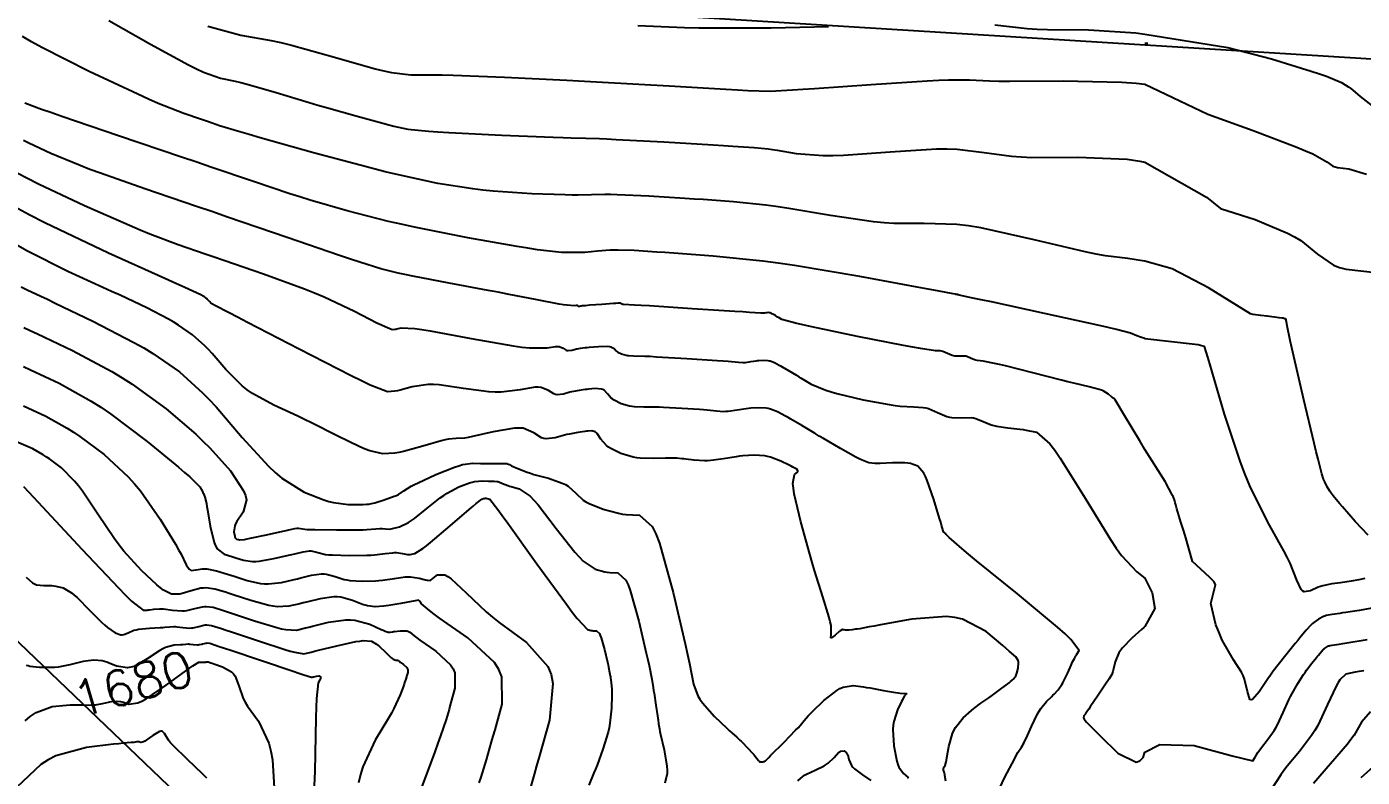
# Model space of a CAD drawing. Header units: metres. Extents: x 837476 to 838477, y 1189012 to 1191014.
# Drawn here: x 837880.7 to 838023.2, y 1190428.4 to 1190508.4 of the extents above; entities that cross this region are included whole.
import ezdxf

# ---------------------------------------------------------------- set-up
doc = ezdxf.new("R2010")
doc.units = ezdxf.units.M
doc.header["$LTSCALE"] = 0.3
for name, color, linetype in [('CORREDORVIA', 94, 'Continuous'), ('COTAS 10', 1, 'Continuous'), ('COTAS INT', 252, 'Continuous'), ('VIA2', 121, 'Continuous')]:
    doc.layers.add(name, color=color, linetype=linetype)
doc.styles.get("Standard").update_dxf_attribs({"font": 'simplex.shx'})

msp = doc.modelspace()

# ---------------------------------------------------------------- linework, layer by layer
at = {"layer": 'CORREDORVIA'}
msp.add_lwpolyline([(837910.676, 1191000.965), (838246.889, 1191005.3), (838347.391, 1190870.925), (838423.516, 1190628.699), (838450.215, 1190473.685), (838321.32, 1190375.615), (838242.09, 1190297.633), (838236.889, 1190068.622), (838166.593, 1189160.17), (837860.483, 1189307.124), (837593.191, 1189234.399), (837744.487, 1189686.609), (837700.859, 1189887.9), (837671.347, 1190075.087), (837676.273, 1190181.696), (837885.383, 1190229.429), (837983.184, 1190344.12), (837817.554, 1190502.187), (837798.033, 1190660.17), (837963.574, 1190795.982)], close=True, dxfattribs=at)
at = {"layer": 'COTAS 10'}
for points in [[(837889.487, 1190509.067), (837893.938, 1190506.567), (837897.969, 1190504.345), (837898.831, 1190503.911), (837899.584, 1190503.556), (837901.387, 1190502.925), (837902.96, 1190502.617), (837903.569, 1190502.465), (837904.251, 1190502.283), (837907.34, 1190501.387), (837910.837, 1190500.34), (837911.777, 1190500.064), (837912.705, 1190499.794), (837915.953, 1190498.87), (837918.715, 1190498.119), (837919.336, 1190497.958), (837919.894, 1190497.817), (837921.39, 1190497.48), (837923.585, 1190497.26), (837924.585, 1190497.193), (837925.754, 1190497.124), (837931.39, 1190496.852), (837936.867, 1190496.627), (837937.936, 1190496.587), (837938.811, 1190496.557), (837940.355, 1190496.53), (837941.799, 1190496.49), (837942.611, 1190496.451), (837943.602, 1190496.401), (837948.667, 1190496.121), (837953.937, 1190495.814), (837955.056, 1190495.748), (837956.028, 1190495.689), (837958.311, 1190495.541), (837959.805, 1190495.384), (837960.279, 1190495.319), (837960.779, 1190495.246), (837962.805, 1190494.903), (837965.675, 1190494.683), (837966.708, 1190494.687), (837967.843, 1190494.718), (837972.805, 1190495.063), (837977.774, 1190495.377), (837978.915, 1190495.388), (837979.953, 1190495.367), (837982.853, 1190495.015), (837985.746, 1190494.591), (837986.78, 1190494.523), (837987.915, 1190494.476), (837992.853, 1190494.489), (837998.106, 1190494.269), (837999.438, 1190494.076), (838000, 1190493.966), (838006.561, 1190490.246), (838008.064, 1190489.036), (838011.762, 1190487.841), (838015.19, 1190486.396), (838015.951, 1190485.996), (838016.631, 1190485.596), (838018.408, 1190484.152), (838020.114, 1190482.975), (838020.749, 1190482.744), (838021.454, 1190482.553), (838024.586, 1190482.207)], [(837984.196, 1190426.54), (837985.055, 1190428.368), (837986.065, 1190430.301), (837986.272, 1190430.683), (837986.449, 1190430.999), (837986.824, 1190431.587), (837987.091, 1190432.015), (837987.199, 1190432.23), (837987.322, 1190432.487), (837987.886, 1190433.763), (837988.533, 1190435.116), (837988.708, 1190435.421), (837988.881, 1190435.697), (837989.491, 1190436.441), (837990.047, 1190436.967), (837990.186, 1190437.105), (837990.319, 1190437.24), (837990.748, 1190437.699), (837991.139, 1190438.241), (837991.249, 1190438.429), (837991.359, 1190438.632), (837991.76, 1190439.503), (837992.115, 1190440.331), (837992.196, 1190440.509), (837992.27, 1190440.663), (837992.471, 1190441.035), (837992.638, 1190441.299), (837992.69, 1190441.387), (837992.745, 1190441.481), (837992.962, 1190441.872), (837992.101, 1190443.061), (837991.475, 1190443.658), (837990.681, 1190444.372), (837986.414, 1190447.917), (837982.032, 1190451.457), (837981.164, 1190452.167), (837980.447, 1190452.761), (837979.106, 1190453.931), (837978.804, 1190454.26), (837978.742, 1190454.325), (837978.689, 1190454.377), (837978.574, 1190454.467), (837978.525, 1190454.504), (837978.513, 1190454.523), (837978.503, 1190454.545), (837978.472, 1190454.654), (837978.306, 1190455.244), (837978.21, 1190455.569), (837978.093, 1190455.964), (837977.487, 1190457.973), (837976.768, 1190460.023), (837976.579, 1190460.444), (837976.395, 1190460.801), (837975.765, 1190461.558), (837974.984, 1190461.815), (837974.703, 1190461.857), (837974.395, 1190461.886), (837973.052, 1190461.883), (837971.742, 1190461.832), (837971.455, 1190461.829), (837971.201, 1190461.832), (837970.556, 1190461.886), (837969.829, 1190462.176), (837969.522, 1190462.328), (837969.17, 1190462.51), (837967.52, 1190463.429), (837965.704, 1190464.485), (837965.248, 1190464.754), (837964.812, 1190465.013), (837963.407, 1190465.865), (837962.233, 1190466.569), (837961.944, 1190466.735), (837961.67, 1190466.888), (837960.809, 1190467.336), (837960.039, 1190467.626), (837959.823, 1190467.68), (837959.605, 1190467.722), (837958.804, 1190467.78), (837957.955, 1190467.728), (837957.707, 1190467.702), (837957.453, 1190467.67), (837956.485, 1190467.513), (837955.535, 1190467.378), (837955.293, 1190467.362), (837955.059, 1190467.354), (837954.287, 1190467.399), (837953.286, 1190467.509), (837952.908, 1190467.542), (837952.485, 1190467.576), (837950.595, 1190467.708), (837948.647, 1190467.812), (837948.189, 1190467.829), (837947.765, 1190467.839), (837946.528, 1190467.833), (837945.548, 1190467.864), (837945.286, 1190467.898), (837945.03, 1190467.944), (837944.139, 1190468.203), (837943.39, 1190468.567), (837943.223, 1190468.679), (837943.073, 1190468.796), (837942.678, 1190469.259), (837942.304, 1190469.646), (837942.169, 1190469.715), (837942.019, 1190469.767), (837941.363, 1190469.816), (837940.644, 1190469.751), (837940.456, 1190469.731), (837940.272, 1190469.711), (837939.645, 1190469.628), (837939.026, 1190469.514), (837938.846, 1190469.474), (837938.663, 1190469.429), (837937.973, 1190469.234), (837937.296, 1190469.159), (837937.121, 1190469.189), (837936.951, 1190469.241), (837936.384, 1190469.616), (837935.596, 1190469.943), (837935.288, 1190469.965), (837934.94, 1190469.958), (837933.358, 1190469.688), (837931.314, 1190469.429), (837930.676, 1190469.428), (837930.006, 1190469.459), (837927.325, 1190469.828), (837924.724, 1190470.202), (837924.105, 1190470.235), (837923.53, 1190470.238), (837921.819, 1190469.996), (837920.551, 1190469.649), (837920.255, 1190469.586), (837919.983, 1190469.537), (837919.2, 1190469.48), (837917.373, 1190470.198), (837916.443, 1190470.638), (837915.328, 1190471.183), (837909.77, 1190474.021), (837904.28, 1190476.875), (837903.209, 1190477.43), (837902.333, 1190477.883), (837900.788, 1190478.67), (837900.534, 1190478.809), (837900.47, 1190478.854), (837900.41, 1190478.901), (837900.219, 1190479.095), (837900.054, 1190479.286), (837900.011, 1190479.332), (837899.968, 1190479.375), (837899.824, 1190479.506), (837899.657, 1190479.622), (837899.6, 1190479.656), (837899.539, 1190479.691), (837899.281, 1190479.824), (837897.601, 1190480.59), (837896.642, 1190481.024), (837895.47, 1190481.554), (837889.458, 1190484.27), (837882.659, 1190487.502), (837880.991, 1190488.358), (837879.416, 1190489.196)], [(837880.387, 1190467.984), (837882.772, 1190466.878), (837885.046, 1190465.612), (837885.712, 1190465.184), (837886.394, 1190464.722), (837888.99, 1190462.772), (837891.547, 1190460.398), (837892.205, 1190459.669), (837892.842, 1190458.91), (837894.958, 1190455.906), (837896.587, 1190453.205), (837896.916, 1190452.635), (837897.192, 1190452.142), (837897.747, 1190451.006), (837898.033, 1190450.542), (837898.139, 1190450.472), (837898.256, 1190450.428), (837898.777, 1190450.482), (837899.474, 1190450.6), (837899.703, 1190450.596), (837899.947, 1190450.577), (837900.957, 1190450.376), (837902.134, 1190450.036), (837902.484, 1190449.929), (837902.843, 1190449.816), (837904.228, 1190449.362), (837905.673, 1190449.03), (837906.07, 1190448.994), (837906.467, 1190448.983), (837907.891, 1190449.142), (837909.248, 1190449.453), (837909.602, 1190449.536), (837909.947, 1190449.618), (837911.115, 1190449.903), (837912.17, 1190450.052), (837912.444, 1190450.048), (837912.711, 1190450.025), (837913.607, 1190449.775), (837914.566, 1190449.47), (837914.873, 1190449.412), (837915.197, 1190449.364), (837916.515, 1190449.284), (837917.912, 1190449.325), (837918.286, 1190449.353), (837918.654, 1190449.388), (837919.936, 1190449.577), (837921.099, 1190449.723), (837921.393, 1190449.733), (837921.674, 1190449.728), (837922.586, 1190449.599), (837923.269, 1190449.428), (837923.406, 1190449.397), (837923.521, 1190449.374), (837923.747, 1190449.352), (837923.914, 1190449.461), (837923.991, 1190449.521), (837924.082, 1190449.595), (837924.52, 1190449.967), (837925.312, 1190449.947), (837925.625, 1190449.773), (837925.979, 1190449.526), (837927.597, 1190448.024), (837929.729, 1190446.012), (837930.407, 1190445.442), (837931.122, 1190444.868), (837934.022, 1190442.749), (837936.315, 1190440.169), (837936.648, 1190439.304), (837936.85, 1190438.373), (837936.487, 1190434.467), (837935.377, 1190430.522), (837935.107, 1190429.566), (837934.854, 1190428.67), (837934.078, 1190425.928)], [(837880.549, 1190434.386), (837881.1, 1190434.837), (837881.634, 1190435.21), (837881.738, 1190435.251), (837883.434, 1190435.915), (837884.978, 1190436.062), (837885.35, 1190436.084), (837885.7, 1190436.098), (837886.764, 1190436.078), (837887.631, 1190436.057), (837887.855, 1190436.07), (837888.072, 1190436.09), (837888.801, 1190436.229), (837889.44, 1190436.386), (837889.601, 1190436.417), (837889.755, 1190436.443), (837890.253, 1190436.494), (837890.736, 1190436.452), (837890.88, 1190436.419), (837891.029, 1190436.377), (837891.607, 1190436.148), (837892.59, 1190436.287), (837892.995, 1190436.476), (837893.458, 1190436.731), (837895.609, 1190438.197), (837897.681, 1190439.722), (837898.093, 1190440.013), (837898.436, 1190440.248), (837899.09, 1190440.627), (837899.26, 1190440.636), (837899.297, 1190440.638), (837899.33, 1190440.641), (837899.41, 1190440.65), (837899.473, 1190440.653), (837899.495, 1190440.652), (837899.518, 1190440.651), (837899.616, 1190440.638), (837899.72, 1190440.63), (837899.747, 1190440.631), (837899.774, 1190440.633), (837899.863, 1190440.655), (837899.945, 1190440.676), (837899.966, 1190440.679), (837899.988, 1190440.679), (837900.062, 1190440.67), (837900.343, 1190440.578), (837900.495, 1190440.528), (837900.679, 1190440.466), (837901.612, 1190440.152), (837902.575, 1190439.602), (837902.778, 1190439.392), (837902.954, 1190439.157), (837903.359, 1190438.098), (837903.814, 1190436.776), (837904.021, 1190436.375), (837904.263, 1190435.958), (837905.431, 1190434.327), (837906.549, 1190432.006), (837906.76, 1190431.155), (837906.929, 1190430.213), (837907.181, 1190426.059)], [(838023.337, 1190439.718), (838022.843, 1190439.633), (838022.416, 1190439.556), (838021.431, 1190439.353), (838020.799, 1190438.768), (838020.594, 1190438.451), (838020.377, 1190438.066), (838019.481, 1190436.116), (838018.423, 1190433.896), (838018.103, 1190433.342), (838017.771, 1190432.813), (838016.473, 1190431.123), (838015.158, 1190429.546), (838014.815, 1190429.089), (838014.481, 1190428.623), (838013.35, 1190426.867)]]:
    msp.add_lwpolyline(points, dxfattribs=at)
at = {"layer": 'COTAS INT'}
msp.add_line((838000.315, 1190506.607), (838000, 1190506.611), dxfattribs=at)
for points in [[(837900.032, 1190508.48), (837903.554, 1190507.496), (837906.78, 1190506.951), (837907.83, 1190506.715), (837908.949, 1190506.442), (837913.554, 1190505.15), (837917.873, 1190503.931), (837918.811, 1190503.705), (837919.638, 1190503.528), (837921.692, 1190503.288), (837924.031, 1190503.292), (837925.037, 1190503.268), (837926.199, 1190503.234), (837931.692, 1190503.02), (837938.34, 1190502.705), (837940.232, 1190502.606), (837942.145, 1190502.504), (837949.235, 1190502.094), (837955.289, 1190501.742), (837956.548, 1190501.677), (837957.628, 1190501.625), (837960.021, 1190501.552), (837962.411, 1190501.67), (837963.488, 1190501.739), (837964.745, 1190501.823), (837970.786, 1190502.258), (837976.784, 1190502.658), (837978.013, 1190502.721), (837979.056, 1190502.762), (837981.267, 1190502.739), (837983.404, 1190502.628), (837984.401, 1190502.615), (837985.573, 1190502.609), (837991.267, 1190502.651), (837997.538, 1190502.513), (837999.073, 1190502.393), (838000, 1190502.294), (838006.698, 1190499.093), (838011.526, 1190497.347), (838016.196, 1190495.569), (838017.128, 1190495.183), (838017.903, 1190494.842), (838019.397, 1190493.995), (838020.043, 1190493.549), (838020.284, 1190493.462), (838020.551, 1190493.39), (838021.738, 1190493.259), (838023.61, 1190492.693)], [(837945.907, 1190508.546), (837950.899, 1190508.337), (837952.412, 1190508.304), (837953.98, 1190508.283), (837960.112, 1190508.298), (837966.227, 1190508.435)], [(837983.992, 1190508.628), (837987.427, 1190508.235), (837988.488, 1190508.165), (837989.596, 1190508.112), (837993.992, 1190508.064), (837999.03, 1190507.77), (838000, 1190507.636), (838008.836, 1190506.189), (838013.478, 1190504.992), (838017.733, 1190503.671), (838018.61, 1190503.382), (838019.356, 1190503.125), (838020.962, 1190502.476), (838021.727, 1190501.981), (838021.943, 1190501.821), (838022.16, 1190501.652), (838022.962, 1190500.962), (838024.545, 1190499.709)], [(838023.811, 1190454.172), (838022.402, 1190455.645), (838021.058, 1190457.195), (838020.784, 1190457.514), (838020.553, 1190457.785), (838020.074, 1190458.363), (838019.854, 1190458.675), (838019.787, 1190458.779), (838019.717, 1190458.89), (838019.441, 1190459.351), (838019.171, 1190459.871), (838019.105, 1190460.02), (838019.043, 1190460.17), (838018.851, 1190460.729), (838018.458, 1190462.285), (838018.268, 1190463.065), (838018.044, 1190463.996), (838016.945, 1190468.617), (838015.864, 1190473.239), (838015.652, 1190474.171), (838015.477, 1190474.952), (838015.159, 1190476.515), (838015.087, 1190476.98), (838015.067, 1190477.069), (838015.047, 1190477.139), (838014.976, 1190477.25), (838014.915, 1190477.251), (838014.902, 1190477.253), (838014.89, 1190477.255), (838014.862, 1190477.271), (838014.84, 1190477.29), (838014.833, 1190477.295), (838014.825, 1190477.3), (838014.79, 1190477.315), (838014.691, 1190477.331), (838014.643, 1190477.336), (838014.585, 1190477.341), (838014.302, 1190477.362), (838013.027, 1190477.525), (838012.345, 1190477.62), (838011.52, 1190477.736), (838011.254, 1190477.774), (838006.764, 1190480.566), (838002.894, 1190482.604), (838000, 1190483.409), (837999.953, 1190483.422), (837998.187, 1190483.676), (837995.789, 1190483.963), (837994.78, 1190484.157), (837993.621, 1190484.401), (837988.187, 1190485.698), (837982.486, 1190486.951), (837981.159, 1190487.168), (837979.94, 1190487.328), (837976.448, 1190487.436), (837973.222, 1190487.408), (837972.172, 1190487.482), (837971.054, 1190487.592), (837966.448, 1190488.284), (837961.792, 1190489.071), (837960.642, 1190489.24), (837959.552, 1190489.389), (837956.118, 1190489.749), (837952.885, 1190489.974), (837951.921, 1190490.036), (837950.927, 1190490.099), (837947.092, 1190490.329), (837943.702, 1190490.495), (837942.99, 1190490.518), (837942.376, 1190490.531), (837940.974, 1190490.495), (837939.53, 1190490.45), (837938.89, 1190490.457), (837938.145, 1190490.473), (837934.585, 1190490.599), (837930.471, 1190490.876), (837929.377, 1190490.987), (837928.303, 1190491.113), (837924.585, 1190491.688), (837920.363, 1190492.601), (837918.97, 1190492.939), (837917.481, 1190493.314), (837911.297, 1190494.975), (837905.617, 1190496.574), (837904.446, 1190496.91), (837903.449, 1190497.198), (837901.297, 1190497.853), (837900.096, 1190498.265), (837899.697, 1190498.401), (837899.27, 1190498.546), (837897.491, 1190499.15), (837894.748, 1190500.241), (837893.712, 1190500.694), (837892.558, 1190501.212), (837887.393, 1190503.627), (837882.319, 1190506.19), (837881.221, 1190506.802), (837880.257, 1190507.371)], [(838023.446, 1190449.568), (838023.119, 1190449.494), (838022.822, 1190449.428), (838022, 1190449.269), (838021.3, 1190449.165), (838021.08, 1190449.135), (838020.849, 1190449.104), (838019.92, 1190448.986), (838018.965, 1190448.796), (838018.717, 1190448.72), (838018.476, 1190448.633), (838017.666, 1190448.236), (838016.975, 1190448.131), (838016.809, 1190448.23), (838016.654, 1190448.383), (838016.187, 1190449.399), (838015.477, 1190451.183), (838015.169, 1190451.822), (838014.812, 1190452.523), (838013.119, 1190455.577), (838011.185, 1190459.452), (838010.676, 1190460.671), (838010.179, 1190461.952), (838008.48, 1190467.105), (838007.166, 1190471.594), (838006.912, 1190472.457), (838006.706, 1190473.155), (838006.356, 1190474.301), (838005.927, 1190474.421), (838005.67, 1190474.471), (838005.354, 1190474.529), (838000, 1190475.141), (837999.988, 1190475.145), (837999.522, 1190475.3), (837999.14, 1190475.432), (837998.449, 1190475.719), (837996.951, 1190476.127), (837996.061, 1190476.335), (837994.963, 1190476.584), (837989.281, 1190477.83), (837983.611, 1190479.053), (837982.522, 1190479.288), (837981.641, 1190479.478), (837980.196, 1190479.793), (837980.125, 1190479.811), (837980.11, 1190479.814), (837980.096, 1190479.817), (837980.066, 1190479.823), (837980.051, 1190479.825), (837980.048, 1190479.826), (837980.044, 1190479.826), (837980.034, 1190479.831), (837980.024, 1190479.835), (837980.021, 1190479.836), (837979.993, 1190479.836), (837979.989, 1190479.837), (837979.986, 1190479.838), (837979.962, 1190479.848), (837979.958, 1190479.849), (837979.955, 1190479.85), (837979.943, 1190479.85), (837979.876, 1190479.861), (837979.838, 1190479.868), (837979.792, 1190479.877), (837979.557, 1190479.925), (837977.853, 1190480.241), (837976.881, 1190480.42), (837975.692, 1190480.638), (837969.593, 1190481.756), (837962.62, 1190482.93), (837960.88, 1190483.184), (837959.222, 1190483.408), (837953.925, 1190483.958), (837949.741, 1190484.259), (837948.786, 1190484.325), (837947.918, 1190484.385), (837945.517, 1190484.537), (837943.803, 1190484.589), (837943.369, 1190484.585), (837942.952, 1190484.573), (837941.592, 1190484.461), (837940.249, 1190484.343), (837939.843, 1190484.327), (837939.422, 1190484.318), (837937.78, 1190484.346), (837935.188, 1190484.629), (837934.169, 1190484.781), (837933.02, 1190484.965), (837927.78, 1190485.896), (837922.098, 1190487.03), (837920.67, 1190487.343), (837919.305, 1190487.655), (837914.901, 1190488.774), (837910.938, 1190489.93), (837909.851, 1190490.265), (837908.769, 1190490.605), (837904.901, 1190491.888), (837900.361, 1190493.444), (837898.856, 1190493.958), (837897.243, 1190494.507), (837890.523, 1190496.789), (837884.472, 1190498.85), (837883.282, 1190499.26), (837882.302, 1190499.601), (837880.516, 1190500.253)], [(838024.411, 1190446.421), (838022.854, 1190446.153), (838021.413, 1190445.931), (838021.083, 1190445.881), (838020.783, 1190445.838), (838019.949, 1190445.724), (838019.338, 1190445.602), (838019.179, 1190445.552), (838019.024, 1190445.496), (838018.498, 1190445.237), (838017.996, 1190444.871), (838017.855, 1190444.747), (838017.713, 1190444.613), (838017.197, 1190444.049), (838016.524, 1190443.231), (838016.285, 1190442.937), (838016.022, 1190442.615), (838014.879, 1190441.206), (838013.676, 1190439.66), (838013.374, 1190439.25), (838013.086, 1190438.849), (838012.162, 1190437.463), (838011.463, 1190436.657), (838011.318, 1190436.619), (838011.194, 1190436.663), (838010.919, 1190437.493), (838010.606, 1190438.838), (838010.457, 1190439.206), (838010.282, 1190439.572), (838009.427, 1190440.881), (838008.247, 1190442.987), (838007.868, 1190443.856), (838007.561, 1190444.613), (838007.038, 1190446.901), (838007.535, 1190448.889), (838007.369, 1190449.221), (838006.872, 1190449.718), (838005.051, 1190451.375), (838004.278, 1190454.156), (838004.064, 1190454.814), (838003.825, 1190455.556), (838003.381, 1190456.994), (838003.274, 1190457.423), (838003.247, 1190457.528), (838003.221, 1190457.628), (838003.136, 1190457.939), (838002.997, 1190458.29), (838002.936, 1190458.415), (838002.867, 1190458.551), (838002.539, 1190459.144), (838002.165, 1190459.894), (838000, 1190463.324), (837999.444, 1190464.25), (837997.807, 1190466.945), (837997.492, 1190467.467), (837997.236, 1190467.891), (837996.81, 1190468.616), (837996.766, 1190468.694), (837996.752, 1190468.711), (837996.736, 1190468.725), (837996.672, 1190468.761), (837996.541, 1190468.847), (837996.483, 1190468.893), (837996.416, 1190468.949), (837996.098, 1190469.232), (837995.555, 1190469.563), (837995.346, 1190469.649), (837995.112, 1190469.732), (837994.057, 1190470.012), (837992.393, 1190470.401), (837991.776, 1190470.553), (837991.09, 1190470.725), (837988.048, 1190471.505), (837985.11, 1190472.244), (837984.491, 1190472.39), (837983.956, 1190472.51), (837982.724, 1190472.728), (837982.103, 1190472.811), (837981.954, 1190472.846), (837981.814, 1190472.885), (837981.391, 1190473.07), (837980.995, 1190473.233), (837980.873, 1190473.259), (837980.745, 1190473.277), (837980.237, 1190473.272), (837979.704, 1190473.278), (837979.561, 1190473.303), (837979.419, 1190473.338), (837978.923, 1190473.548), (837978.433, 1190473.763), (837978.295, 1190473.801), (837978.156, 1190473.831), (837977.646, 1190473.861), (837976.059, 1190474.077), (837975.241, 1190474.223), (837974.258, 1190474.406), (837969.344, 1190475.381), (837964.466, 1190476.399), (837963.507, 1190476.609), (837962.718, 1190476.789), (837961.279, 1190477.181), (837960.97, 1190477.36), (837960.893, 1190477.406), (837960.819, 1190477.45), (837960.58, 1190477.595), (837960.38, 1190477.715), (837960.331, 1190477.743), (837960.284, 1190477.769), (837960.138, 1190477.845), (837960.007, 1190477.895), (837959.97, 1190477.904), (837959.933, 1190477.911), (837959.797, 1190477.921), (837959.652, 1190477.912), (837959.61, 1190477.908), (837959.567, 1190477.902), (837959.402, 1190477.876), (837959.24, 1190477.853), (837959.199, 1190477.85), (837959.159, 1190477.849), (837959.028, 1190477.856), (837957.828, 1190477.941), (837957.114, 1190477.988), (837956.235, 1190478.046), (837951.683, 1190478.34), (837947.139, 1190478.631), (837946.265, 1190478.686), (837945.558, 1190478.73), (837944.392, 1190478.798), (837944.315, 1190478.8), (837944.294, 1190478.803), (837944.274, 1190478.807), (837944.204, 1190478.827), (837944.146, 1190478.855), (837944.133, 1190478.864), (837944.121, 1190478.873), (837944.09, 1190478.91), (837943.765, 1190478.917), (837943.568, 1190478.907), (837943.324, 1190478.893), (837942.058, 1190478.801), (837940.78, 1190478.699), (837940.53, 1190478.678), (837940.324, 1190478.661), (837939.953, 1190478.628), (837939.871, 1190478.613), (837939.823, 1190478.601), (837939.732, 1190478.575), (837939.642, 1190478.565), (837939.619, 1190478.569), (837939.597, 1190478.576), (837939.522, 1190478.626), (837939.417, 1190478.669), (837939.376, 1190478.672), (837939.33, 1190478.671), (837939.121, 1190478.636), (837938.367, 1190478.697), (837937.978, 1190478.757), (837937.51, 1190478.836), (837935.169, 1190479.279), (837931.992, 1190479.898), (837930.997, 1190480.089), (837929.952, 1190480.288), (837925.764, 1190481.078), (837921.904, 1190481.821), (837921.067, 1190481.991), (837920.33, 1190482.145), (837918.505, 1190482.573), (837916.259, 1190483.286), (837915.257, 1190483.62), (837914.09, 1190484.012), (837908.505, 1190485.923), (837902.121, 1190488.117), (837900.452, 1190488.689), (837898.825, 1190489.245), (837893.304, 1190491.124), (837888.579, 1190492.782), (837887.455, 1190493.199), (837886.411, 1190493.597), (837883.304, 1190494.884), (837880.956, 1190495.996), (837880.392, 1190496.283)], [(837879.716, 1190492.845), (837880.815, 1190492.265), (837881.991, 1190491.666), (837886.875, 1190489.354), (837891.684, 1190487.237), (837892.812, 1190486.761), (837893.853, 1190486.334), (837896.875, 1190485.191), (837899.762, 1190484.207), (837900.717, 1190483.88), (837901.739, 1190483.53), (837905.993, 1190482.066), (837910.337, 1190480.468), (837911.416, 1190480.033), (837912.441, 1190479.601), (837915.698, 1190478.067), (837918.081, 1190476.847), (837918.556, 1190476.613), (837918.95, 1190476.424), (837919.705, 1190476.117), (837919.994, 1190476.138), (837920.094, 1190476.156), (837920.203, 1190476.18), (837920.671, 1190476.308), (837922.135, 1190476.232), (837922.871, 1190476.127), (837923.751, 1190475.986), (837928.127, 1190475.172), (837932.603, 1190474.376), (837933.547, 1190474.247), (837934.362, 1190474.158), (837936.239, 1190474.162), (837937.135, 1190474.315), (837937.332, 1190474.319), (837937.507, 1190474.306), (837937.953, 1190474.121), (837938.274, 1190473.909), (837938.37, 1190473.879), (837938.469, 1190473.862), (837938.852, 1190473.905), (837939.243, 1190474.015), (837939.347, 1190474.04), (837939.448, 1190474.063), (837939.799, 1190474.128), (837940.298, 1190474.186), (837940.493, 1190474.205), (837940.712, 1190474.225), (837941.71, 1190474.308), (837942.672, 1190474.33), (837942.868, 1190474.311), (837943.035, 1190474.281), (837943.384, 1190474.084), (837943.597, 1190473.835), (837943.678, 1190473.772), (837943.768, 1190473.711), (837944.172, 1190473.515), (837944.652, 1190473.375), (837944.79, 1190473.351), (837944.931, 1190473.332), (837945.46, 1190473.315), (837946.661, 1190473.285), (837947.227, 1190473.257), (837947.893, 1190473.221), (837951.139, 1190473.024), (837954.36, 1190472.811), (837955.011, 1190472.765), (837955.557, 1190472.725), (837956.658, 1190472.627), (837957.109, 1190472.601), (837957.246, 1190472.606), (837957.388, 1190472.616), (837957.943, 1190472.694), (837958.51, 1190472.786), (837958.658, 1190472.805), (837958.804, 1190472.82), (837959.3, 1190472.85), (837959.769, 1190472.817), (837959.896, 1190472.792), (837960.023, 1190472.76), (837960.474, 1190472.591), (837960.977, 1190472.329), (837961.137, 1190472.239), (837961.307, 1190472.142), (837961.993, 1190471.73), (837962.816, 1190471.232), (837963.071, 1190471.08), (837963.337, 1190470.923), (837964.4, 1190470.305), (837965.944, 1190469.65), (837966.515, 1190469.468), (837967.147, 1190469.287), (837969.95, 1190468.633), (837972.73, 1190468.119), (837973.348, 1190468.026), (837973.9, 1190467.954), (837975.349, 1190467.872), (837976.357, 1190467.812), (837976.631, 1190467.754), (837976.904, 1190467.678), (837977.873, 1190467.253), (837978.853, 1190466.839), (837979.132, 1190466.77), (837979.415, 1190466.721), (837980.467, 1190466.708), (837981.471, 1190466.718), (837981.724, 1190466.683), (837981.966, 1190466.632), (837982.748, 1190466.309), (837983.585, 1190465.944), (837983.86, 1190465.866), (837984.155, 1190465.798), (837985.381, 1190465.633), (837986.668, 1190465.5), (837987.001, 1190465.452), (837987.325, 1190465.399), (837988.414, 1190465.165), (837989.834, 1190463.922), (837990.367, 1190463.233), (837990.96, 1190462.394), (837993.606, 1190458.117), (837996.306, 1190453.717), (837996.932, 1190452.8), (837997.507, 1190452.014), (837999.143, 1190450.264), (838000, 1190449.601), (838000.763, 1190448.028), (838001.049, 1190446.368), (838000, 1190444.451), (837999.872, 1190444.342), (837999.636, 1190444.138), (837998.59, 1190443.213), (837997.591, 1190442.173), (837997.384, 1190441.897), (837997.208, 1190441.626), (837996.82, 1190440.689), (837996.647, 1190439.929), (837996.606, 1190439.769), (837996.568, 1190439.631), (837996.455, 1190439.314), (837996.175, 1190438.871), (837996.032, 1190438.654), (837995.86, 1190438.396), (837995.003, 1190437.121), (837994.163, 1190435.877), (837994.002, 1190435.638), (837993.872, 1190435.445), (837993.662, 1190435.128), (837993.628, 1190435.081), (837993.61, 1190435.059), (837993.588, 1190435.033), (837993.474, 1190434.903), (837993.435, 1190434.705), (837993.459, 1190434.635), (837993.498, 1190434.559), (837993.767, 1190434.232), (837994.504, 1190433.502), (837994.839, 1190433.172), (837995.231, 1190432.787), (837997.118, 1190430.937), (837999.043, 1190429.96), (837999.458, 1190430.126), (837999.823, 1190430.482), (838000, 1190431.05), (838001.571, 1190431.864), (838005.237, 1190431.762), (838009.311, 1190430.641), (838011.506, 1190430.12), (838011.748, 1190430.516), (838012.053, 1190430.986), (838012.334, 1190431.404), (838013.145, 1190432.469), (838013.786, 1190433.334), (838013.96, 1190433.624), (838014.133, 1190433.937), (838014.742, 1190435.252), (838015.345, 1190436.62), (838015.513, 1190436.966), (838015.682, 1190437.298), (838016.296, 1190438.379), (838016.903, 1190439.309), (838017.067, 1190439.545), (838017.228, 1190439.773), (838017.797, 1190440.519), (838018.289, 1190441.125), (838018.402, 1190441.264), (838018.505, 1190441.39), (838018.794, 1190441.742), (838019.016, 1190441.984), (838019.077, 1190442.042), (838019.138, 1190442.095), (838019.354, 1190442.253), (838019.58, 1190442.365), (838019.647, 1190442.389), (838019.715, 1190442.41), (838019.978, 1190442.463), (838020.717, 1190442.571), (838021.086, 1190442.628), (838021.526, 1190442.696), (838023.709, 1190443.038)], [(837978.749, 1190427.946), (837978.668, 1190428.557), (837978.649, 1190428.675), (837978.632, 1190428.772), (837978.585, 1190428.938), (837978.553, 1190428.982), (837978.545, 1190429.001), (837978.538, 1190429.023), (837978.518, 1190429.13), (837978.512, 1190429.246), (837978.514, 1190429.274), (837978.517, 1190429.301), (837978.543, 1190429.383), (837978.586, 1190429.461), (837978.6, 1190429.486), (837978.615, 1190429.511), (837978.677, 1190429.612), (837978.78, 1190429.991), (837978.822, 1190430.192), (837978.869, 1190430.434), (837979.083, 1190431.654), (837979.471, 1190433.027), (837979.627, 1190433.365), (837979.805, 1190433.686), (837980.622, 1190434.693), (837981.491, 1190435.472), (837981.701, 1190435.649), (837981.898, 1190435.809), (837982.5, 1190436.246), (837983.133, 1190436.675), (837983.351, 1190436.83), (837983.586, 1190437.001), (837984.588, 1190437.748), (837985.495, 1190438.443), (837985.67, 1190438.581), (837985.812, 1190438.695), (837986.053, 1190438.911), (837986.088, 1190438.973), (837986.101, 1190438.991), (837986.116, 1190439.009), (837986.18, 1190439.075), (837986.268, 1190439.255), (837986.297, 1190439.345), (837986.329, 1190439.452), (837986.461, 1190439.983), (837986.512, 1190440.562), (837986.493, 1190440.7), (837986.459, 1190440.829), (837986.216, 1190441.211), (837985.525, 1190441.819), (837985.21, 1190442.09), (837984.84, 1190442.405), (837983.055, 1190443.915), (837980.537, 1190445.212), (837979.706, 1190445.393), (837978.816, 1190445.498), (837975.117, 1190445.236), (837971.787, 1190444.613), (837971.129, 1190444.491), (837970.587, 1190444.391), (837969.583, 1190444.209), (837969.303, 1190444.166), (837969.216, 1190444.154), (837969.125, 1190444.141), (837968.764, 1190444.089), (837968.421, 1190444.052), (837968.342, 1190444.048), (837968.27, 1190444.046), (837968.065, 1190444.06), (837967.917, 1190444.087), (837967.879, 1190444.094), (837967.844, 1190444.099), (837967.731, 1190444.115), (837967.549, 1190444.03), (837967.47, 1190443.972), (837967.379, 1190443.899), (837966.945, 1190443.512), (837966.569, 1190443.229), (837966.514, 1190443.221), (837966.479, 1190443.245), (837966.532, 1190443.586), (837966.513, 1190444.533), (837966.434, 1190444.938), (837966.323, 1190445.405), (837965.654, 1190447.606), (837964.757, 1190450.417), (837964.502, 1190451.269), (837964.244, 1190452.151), (837963.288, 1190455.601), (837962.592, 1190458.598), (837962.498, 1190459.195), (837962.446, 1190459.69), (837962.616, 1190460.638), (837962.925, 1190460.903), (837962.962, 1190460.967), (837962.977, 1190461.027), (837962.853, 1190461.214), (837962.432, 1190461.446), (837962.259, 1190461.535), (837962.061, 1190461.634), (837961.145, 1190462.081), (837960.056, 1190462.491), (837959.749, 1190462.568), (837959.441, 1190462.628), (837958.308, 1190462.709), (837957.107, 1190462.636), (837956.755, 1190462.599), (837956.395, 1190462.554), (837955.026, 1190462.331), (837953.683, 1190462.141), (837953.34, 1190462.117), (837953.009, 1190462.106), (837951.916, 1190462.17), (837951.015, 1190462.292), (837950.804, 1190462.318), (837950.611, 1190462.341), (837950.051, 1190462.392), (837949.402, 1190462.403), (837949.151, 1190462.4), (837948.869, 1190462.394), (837947.596, 1190462.35), (837946.164, 1190462.395), (837945.783, 1190462.446), (837945.407, 1190462.513), (837944.106, 1190462.891), (837943.012, 1190463.422), (837942.768, 1190463.586), (837942.55, 1190463.757), (837941.972, 1190464.434), (837941.574, 1190465.011), (837941.469, 1190465.118), (837941.367, 1190465.203), (837941.015, 1190465.324), (837940.576, 1190465.278), (837940.419, 1190465.258), (837940.246, 1190465.235), (837939.491, 1190465.129), (837938.603, 1190464.965), (837938.345, 1190464.907), (837938.083, 1190464.843), (837937.094, 1190464.564), (837936.123, 1190464.455), (837935.872, 1190464.498), (837935.629, 1190464.574), (837934.815, 1190465.11), (837933.686, 1190465.579), (837933.244, 1190465.612), (837932.745, 1190465.602), (837930.476, 1190465.215), (837928.266, 1190464.7), (837927.805, 1190464.609), (837927.409, 1190464.542), (837926.522, 1190464.485), (837925.697, 1190464.418), (837925.339, 1190464.343), (837924.926, 1190464.244), (837922.967, 1190463.684), (837920.898, 1190463.118), (837920.416, 1190463.015), (837919.972, 1190462.935), (837918.696, 1190462.843), (837917.327, 1190463.175), (837916.825, 1190463.364), (837916.27, 1190463.595), (837913.823, 1190464.777), (837911.091, 1190466.161), (837910.356, 1190466.52), (837909.632, 1190466.867), (837907.094, 1190468.032), (837904.802, 1190469.283), (837904.232, 1190469.685), (837903.69, 1190470.111), (837901.967, 1190471.851), (837900.485, 1190473.573), (837900.095, 1190473.988), (837899.714, 1190474.376), (837898.413, 1190475.551), (837896.909, 1190476.598), (837896.4, 1190476.904), (837895.85, 1190477.218), (837893.533, 1190478.413), (837890.673, 1190479.767), (837889.782, 1190480.181), (837888.849, 1190480.612), (837885.119, 1190482.311), (837880.789, 1190484.48), (837879.477, 1190485.206)], [(837880.12, 1190480.683), (837880.781, 1190480.353), (837882.227, 1190479.671), (837882.922, 1190479.339), (837883.745, 1190478.945), (837887.784, 1190477.003), (837892.162, 1190474.746), (837893.199, 1190474.152), (837894.161, 1190473.573), (837897.003, 1190471.596), (837899.46, 1190469.376), (837900.18, 1190468.644), (837900.916, 1190467.861), (837903.716, 1190464.608), (837906.499, 1190461.529), (837907.226, 1190460.856), (837907.933, 1190460.259), (837910.325, 1190458.752), (837912.424, 1190457.945), (837912.947, 1190457.791), (837913.443, 1190457.666), (837915.024, 1190457.464), (837916.183, 1190457.463), (837916.413, 1190457.465), (837916.605, 1190457.467), (837916.971, 1190457.483), (837917.076, 1190457.496), (837917.102, 1190457.497), (837917.127, 1190457.496), (837917.209, 1190457.485), (837917.506, 1190457.543), (837917.667, 1190457.588), (837917.862, 1190457.644), (837918.852, 1190457.946), (837919.911, 1190458.325), (837920.15, 1190458.429), (837920.365, 1190458.533), (837920.944, 1190458.905), (837921.729, 1190459.398), (837922.074, 1190459.578), (837922.473, 1190459.777), (837924.377, 1190460.653), (837926.356, 1190461.448), (837926.802, 1190461.595), (837927.206, 1190461.711), (837928.297, 1190461.869), (837929.139, 1190461.831), (837929.385, 1190461.824), (837929.636, 1190461.818), (837930.588, 1190461.81), (837931.392, 1190461.813), (837931.55, 1190461.815), (837931.679, 1190461.817), (837931.913, 1190461.827), (837931.96, 1190461.831), (837931.972, 1190461.83), (837931.983, 1190461.827), (837932.017, 1190461.805), (837932.204, 1190461.707), (837932.311, 1190461.655), (837932.441, 1190461.594), (837933.112, 1190461.284), (837934.113, 1190460.895), (837934.452, 1190460.784), (837934.817, 1190460.671), (837936.359, 1190460.25), (837937.851, 1190459.746), (837938.184, 1190459.581), (837938.483, 1190459.406), (837939.275, 1190458.68), (837940.069, 1190457.93), (837940.368, 1190457.739), (837940.702, 1190457.554), (837942.197, 1190456.949), (837943.838, 1190456.513), (837944.264, 1190456.436), (837944.677, 1190456.378), (837946.069, 1190456.326), (837947.421, 1190455.105), (837947.81, 1190454.311), (837948.205, 1190453.318), (837949.684, 1190448.083), (837950.942, 1190442.608), (837951.197, 1190441.464), (837951.413, 1190440.482), (837951.857, 1190438.277), (837952.311, 1190437.051), (837952.533, 1190436.686), (837952.797, 1190436.309), (837954.097, 1190434.854), (837955.415, 1190433.584), (837955.689, 1190433.323), (837955.925, 1190433.103), (837956.448, 1190432.635), (837956.791, 1190432.334), (837956.913, 1190432.218), (837957.045, 1190432.088), (837957.62, 1190431.502), (837958.173, 1190430.911), (837958.293, 1190430.778), (837958.397, 1190430.659), (837958.651, 1190430.34), (837958.785, 1190430.148), (837958.813, 1190430.109), (837958.838, 1190430.076), (837958.894, 1190430.01), (837958.945, 1190429.992), (837958.966, 1190429.99), (837958.99, 1190429.99), (837959.102, 1190429.999), (837959.215, 1190430.015), (837959.241, 1190430.018), (837959.264, 1190430.021), (837959.325, 1190430.028), (837959.364, 1190430.035), (837959.373, 1190430.038), (837959.381, 1190430.041), (837959.402, 1190430.057), (837959.423, 1190430.075), (837959.43, 1190430.08), (837959.439, 1190430.085), (837959.474, 1190430.101), (837959.512, 1190430.119), (837959.521, 1190430.125), (837959.53, 1190430.132), (837959.557, 1190430.16), (837959.87, 1190430.478), (837960.058, 1190430.668), (837961.499, 1190432.109), (837962.739, 1190433.371), (837962.992, 1190433.638), (837963.206, 1190433.869), (837963.651, 1190434.406), (837964.088, 1190434.92), (837964.297, 1190435.136), (837964.544, 1190435.384), (837965.755, 1190436.549), (837967.121, 1190437.631), (837967.466, 1190437.828), (837967.797, 1190437.98), (837968.872, 1190438.157), (837969.967, 1190438.006), (837970.309, 1190437.952), (837970.669, 1190437.892), (837972.11, 1190437.628), (837973.401, 1190437.393), (837973.665, 1190437.351), (837973.889, 1190437.318), (837974.362, 1190437.283), (837974.515, 1190437.293), (837974.536, 1190437.289), (837974.549, 1190437.281), (837974.521, 1190437.231), (837974.443, 1190437.161), (837974.424, 1190437.142), (837974.406, 1190437.122), (837974.353, 1190437.051), (837974.209, 1190436.78), (837974.134, 1190436.634), (837974.043, 1190436.458), (837973.59, 1190435.566), (837973.195, 1190434.309), (837973.141, 1190433.902), (837973.111, 1190433.47), (837973.205, 1190431.698), (837973.515, 1190430.07), (837973.622, 1190429.729), (837973.738, 1190429.435), (837974.232, 1190428.771), (837974.688, 1190428.388), (837974.781, 1190428.272)], [(837880.409, 1190476.346), (837881.095, 1190476.025), (837881.884, 1190475.652), (837885.592, 1190473.879), (837889.79, 1190471.639), (837890.889, 1190470.972), (837891.959, 1190470.286), (837895.592, 1190467.641), (837898.748, 1190464.941), (837899.517, 1190464.221), (837900.24, 1190463.512), (837902.474, 1190461.048), (837903.86, 1190458.917), (837904.049, 1190458.418), (837904.152, 1190457.957), (837903.823, 1190456.621), (837903.131, 1190455.644), (837903.006, 1190455.409), (837902.911, 1190455.191), (837902.808, 1190454.531), (837902.905, 1190454.076), (837902.935, 1190453.986), (837902.966, 1190453.911), (837903.092, 1190453.773), (837903.225, 1190453.734), (837903.262, 1190453.723), (837903.298, 1190453.712), (837903.428, 1190453.67), (837903.945, 1190453.728), (837904.225, 1190453.78), (837904.565, 1190453.847), (837906.288, 1190454.219), (837908.036, 1190454.613), (837908.393, 1190454.694), (837908.693, 1190454.763), (837909.317, 1190454.908), (837909.567, 1190454.944), (837909.632, 1190454.943), (837909.695, 1190454.937), (837909.907, 1190454.878), (837910.618, 1190454.804), (837910.995, 1190454.788), (837911.451, 1190454.775), (837913.748, 1190454.746), (837916.103, 1190454.754), (837916.594, 1190454.763), (837917.016, 1190454.775), (837917.96, 1190454.847), (837918.417, 1190454.905), (837918.532, 1190454.909), (837918.643, 1190454.907), (837919.001, 1190454.856), (837919.427, 1190454.838), (837919.58, 1190454.858), (837919.749, 1190454.887), (837920.484, 1190455.081), (837921.442, 1190455.541), (837921.75, 1190455.739), (837922.078, 1190455.966), (837923.417, 1190457.039), (837924.83, 1190458.166), (837925.203, 1190458.427), (837925.57, 1190458.666), (837926.83, 1190459.345), (837927.951, 1190459.766), (837928.23, 1190459.843), (837928.495, 1190459.902), (837929.338, 1190459.971), (837929.989, 1190459.939), (837930.134, 1190459.935), (837930.262, 1190459.932), (837930.595, 1190459.938), (837930.87, 1190459.912), (837930.963, 1190459.889), (837931.062, 1190459.859), (837931.478, 1190459.693), (837932.028, 1190459.478), (837932.212, 1190459.418), (837932.41, 1190459.356), (837933.239, 1190459.129), (837934.406, 1190458.341), (837934.817, 1190457.926), (837935.266, 1190457.426), (837937.205, 1190454.909), (837939.175, 1190452.37), (837939.643, 1190451.855), (837940.077, 1190451.422), (837941.367, 1190450.541), (837942.387, 1190450.27), (837942.652, 1190450.222), (837942.909, 1190450.186), (837943.774, 1190450.153), (837944.615, 1190449.394), (837944.857, 1190448.9), (837945.103, 1190448.283), (837946.023, 1190445.027), (837946.807, 1190441.607), (837946.968, 1190440.886), (837947.104, 1190440.264), (837947.389, 1190438.831), (837947.534, 1190437.924), (837947.581, 1190437.632), (837947.631, 1190437.322), (837947.837, 1190436.056), (837948.016, 1190434.911), (837948.05, 1190434.677), (837948.077, 1190434.479), (837948.115, 1190434.065), (837948.203, 1190433.53), (837948.26, 1190433.257), (837948.332, 1190432.928), (837948.713, 1190431.289), (837949.011, 1190429.527), (837949.032, 1190429.122), (837949.026, 1190428.753), (837948.778, 1190427.718)], [(837880.373, 1190472.168), (837881.136, 1190471.818), (837884.182, 1190470.378), (837887.613, 1190468.468), (837888.619, 1190467.822), (837889.648, 1190467.125), (837893.565, 1190464.182), (837896.904, 1190461.446), (837897.568, 1190460.878), (837898.121, 1190460.394), (837899.177, 1190459.332), (837899.458, 1190458.847), (837899.521, 1190458.725), (837899.577, 1190458.61), (837899.729, 1190458.242), (837899.882, 1190457.563), (837899.94, 1190457.252), (837900.004, 1190456.887), (837900.291, 1190455.126), (837900.719, 1190453.386), (837900.871, 1190453.034), (837901.038, 1190452.739), (837901.766, 1190452.145), (837902.584, 1190451.911), (837902.808, 1190451.844), (837903.031, 1190451.775), (837903.828, 1190451.516), (837904.809, 1190451.379), (837905.148, 1190451.387), (837905.516, 1190451.415), (837907.089, 1190451.681), (837908.642, 1190452.033), (837908.997, 1190452.115), (837909.32, 1190452.19), (837910.216, 1190452.406), (837910.869, 1190452.498), (837911.038, 1190452.496), (837911.203, 1190452.481), (837911.757, 1190452.327), (837912.592, 1190452.137), (837912.934, 1190452.1), (837913.324, 1190452.069), (837915.132, 1190452.015), (837917.007, 1190452.039), (837917.44, 1190452.058), (837917.835, 1190452.082), (837918.948, 1190452.212), (837919.758, 1190452.314), (837919.963, 1190452.321), (837920.158, 1190452.318), (837920.793, 1190452.227), (837921.348, 1190452.133), (837921.493, 1190452.128), (837921.635, 1190452.131), (837922.116, 1190452.217), (837922.973, 1190452.757), (837923.351, 1190453.048), (837923.791, 1190453.399), (837925.89, 1190455.174), (837927.93, 1190456.934), (837928.333, 1190457.276), (837928.666, 1190457.555), (837929.282, 1190458.036), (837929.428, 1190458.091), (837929.465, 1190458.101), (837929.499, 1190458.109), (837929.609, 1190458.118), (837929.694, 1190458.114), (837929.713, 1190458.113), (837929.73, 1190458.113), (837929.773, 1190458.114), (837929.809, 1190458.11), (837929.821, 1190458.107), (837929.834, 1190458.103), (837929.96, 1190458.054), (837929.984, 1190458.046), (837930.01, 1190458.038), (837930.118, 1190458.008), (837930.96, 1190456.936), (837931.449, 1190456.271), (837932.048, 1190455.447), (837935.135, 1190451.138), (837938.281, 1190446.809), (837938.918, 1190445.971), (837939.452, 1190445.29), (837940.536, 1190444.133), (837940.936, 1190444.027), (837941.04, 1190444.008), (837941.141, 1190443.994), (837941.48, 1190443.981), (837941.81, 1190443.684), (837941.905, 1190443.49), (837942.001, 1190443.248), (837942.361, 1190441.971), (837942.669, 1190440.63), (837942.732, 1190440.348), (837942.785, 1190440.103), (837942.897, 1190439.542), (837942.954, 1190439.186), (837942.973, 1190439.071), (837942.992, 1190438.95), (837943.073, 1190438.454), (837943.132, 1190437.709), (837943.138, 1190437.431), (837943.139, 1190437.121), (837943.108, 1190435.745), (837942.929, 1190434.113), (837942.837, 1190433.642), (837942.728, 1190433.164), (837942.183, 1190431.371), (837941.55, 1190429.657), (837941.385, 1190429.229), (837941.225, 1190428.82), (837940.687, 1190427.512)], [(837928.988, 1190427.768), (837929.191, 1190428.366), (837929.772, 1190430.232), (837930.312, 1190432.135), (837930.487, 1190432.757), (837930.674, 1190433.42), (837931.445, 1190436.159), (837931.397, 1190439.076), (837931.068, 1190439.851), (837930.602, 1190440.613), (837927.779, 1190443.246), (837924.759, 1190445.347), (837924.17, 1190445.774), (837923.686, 1190446.133), (837922.831, 1190446.867), (837922.686, 1190447.102), (837922.651, 1190447.147), (837922.617, 1190447.182), (837922.515, 1190447.232), (837922.172, 1190447.174), (837921.987, 1190447.14), (837921.763, 1190447.099), (837920.627, 1190446.885), (837919.363, 1190446.674), (837919.057, 1190446.634), (837918.771, 1190446.602), (837917.899, 1190446.553), (837917.071, 1190446.658), (837916.812, 1190446.723), (837916.541, 1190446.804), (837915.456, 1190447.224), (837914.218, 1190447.568), (837913.851, 1190447.601), (837913.472, 1190447.607), (837912.013, 1190447.401), (837910.573, 1190447.045), (837910.207, 1190446.957), (837909.853, 1190446.872), (837908.693, 1190446.604), (837907.418, 1190446.55), (837906.993, 1190446.602), (837906.536, 1190446.681), (837904.628, 1190447.208), (837902.752, 1190447.831), (837902.317, 1190447.97), (837901.917, 1190448.096), (837900.778, 1190448.435), (837899.844, 1190448.557), (837899.575, 1190448.546), (837899.301, 1190448.516), (837898.272, 1190448.25), (837897.304, 1190447.953), (837897.067, 1190447.905), (837896.845, 1190447.872), (837896.158, 1190447.874), (837895.304, 1190448.322), (837894.977, 1190448.57), (837894.611, 1190448.872), (837892.962, 1190450.41), (837891.091, 1190452.479), (837890.585, 1190453.116), (837890.084, 1190453.78), (837888.318, 1190456.411), (837886.666, 1190458.88), (837886.237, 1190459.443), (837885.82, 1190459.953), (837884.415, 1190461.361), (837883.14, 1190462.319), (837882.805, 1190462.546), (837882.478, 1190462.756), (837881.361, 1190463.378), (837879.639, 1190464.15)], [(837880.394, 1190459.378), (837881.448, 1190458.24), (837886.627, 1190452.649), (837890.499, 1190448.555), (837891.271, 1190447.775), (837891.913, 1190447.149), (837893.148, 1190446.166), (837893.557, 1190446.197), (837893.678, 1190446.21), (837893.803, 1190446.226), (837894.283, 1190446.298), (837894.895, 1190446.333), (837895.103, 1190446.325), (837895.327, 1190446.309), (837896.277, 1190446.187), (837897.288, 1190446.107), (837897.551, 1190446.117), (837897.807, 1190446.142), (837898.67, 1190446.351), (837899.462, 1190446.556), (837899.673, 1190446.579), (837899.88, 1190446.587), (837900.599, 1190446.493), (837901.701, 1190446.157), (837902.15, 1190446.012), (837902.661, 1190445.845), (837905.028, 1190445.054), (837907.4, 1190444.333), (837907.915, 1190444.209), (837908.369, 1190444.118), (837909.494, 1190444.065), (837910.459, 1190444.292), (837910.811, 1190444.377), (837911.2, 1190444.473), (837912.912, 1190444.898), (837914.773, 1190445.161), (837915.257, 1190445.154), (837915.726, 1190445.112), (837917.306, 1190444.673), (837918.515, 1190444.137), (837918.751, 1190444.035), (837918.944, 1190443.953), (837919.282, 1190443.822), (837919.351, 1190443.826), (837919.373, 1190443.828), (837919.397, 1190443.832), (837919.496, 1190443.848), (837919.724, 1190443.878), (837919.83, 1190443.89), (837919.954, 1190443.903), (837920.553, 1190443.963), (837921.148, 1190443.987), (837921.269, 1190443.978), (837921.372, 1190443.961), (837921.584, 1190443.842), (837922.062, 1190443.431), (837922.333, 1190443.23), (837922.663, 1190442.992), (837924.352, 1190441.816), (837925.932, 1190440.343), (837926.192, 1190439.917), (837926.376, 1190439.483), (837926.403, 1190437.851), (837925.972, 1190436.319), (837925.867, 1190435.948), (837925.769, 1190435.6), (837925.467, 1190434.535), (837924.872, 1190432.776), (837924.588, 1190431.99), (837924.254, 1190431.075), (837922.616, 1190426.691)], [(837880.656, 1190449.71), (837881.343, 1190449.097), (837881.547, 1190448.986), (837881.756, 1190448.9), (837882.563, 1190448.8), (837883.389, 1190448.802), (837883.611, 1190448.78), (837883.83, 1190448.749), (837884.596, 1190448.554), (837885.485, 1190448.036), (837885.78, 1190447.8), (837886.098, 1190447.524), (837887.423, 1190446.194), (837888.733, 1190444.854), (837889.04, 1190444.57), (837889.323, 1190444.326), (837890.145, 1190443.76), (837890.764, 1190443.569), (837890.919, 1190443.56), (837891.067, 1190443.571), (837891.543, 1190443.768), (837892.154, 1190444.039), (837892.386, 1190444.096), (837892.647, 1190444.146), (837893.817, 1190444.259), (837894.973, 1190444.321), (837895.223, 1190444.338), (837895.444, 1190444.355), (837895.992, 1190444.415), (837896.421, 1190444.44), (837896.567, 1190444.434), (837896.724, 1190444.423), (837897.39, 1190444.337), (837898.099, 1190444.281), (837898.283, 1190444.288), (837898.463, 1190444.306), (837899.068, 1190444.452), (837899.623, 1190444.596), (837899.771, 1190444.612), (837899.916, 1190444.618), (837900.42, 1190444.552), (837901.484, 1190444.218), (837901.983, 1190444.054), (837902.57, 1190443.86), (837905.428, 1190442.9), (837908.264, 1190441.984), (837908.838, 1190441.816), (837909.32, 1190441.686), (837910.296, 1190441.527), (837911.065, 1190441.712), (837911.416, 1190441.798), (837911.827, 1190441.9), (837913.811, 1190442.395), (837915.818, 1190442.83), (837916.244, 1190442.894), (837916.614, 1190442.933), (837917.481, 1190442.87), (837918.017, 1190442.555), (837918.178, 1190442.435), (837918.345, 1190442.301), (837918.991, 1190441.701), (837919.575, 1190441.148), (837919.701, 1190441.044), (837919.813, 1190440.961), (837920.088, 1190440.84), (837920.233, 1190440.847), (837920.262, 1190440.845), (837920.287, 1190440.842), (837920.337, 1190440.817), (837920.438, 1190440.729), (837920.496, 1190440.687), (837920.566, 1190440.636), (837920.925, 1190440.386), (837921.261, 1190440.073), (837921.316, 1190439.982), (837921.356, 1190439.89), (837921.361, 1190439.543), (837921.27, 1190439.217), (837921.247, 1190439.139), (837921.226, 1190439.065), (837921.162, 1190438.838), (837921.034, 1190438.46), (837920.973, 1190438.29), (837920.901, 1190438.093), (837920.546, 1190437.144), (837919.881, 1190435.712), (837919.613, 1190435.21), (837919.308, 1190434.662), (837917.904, 1190432.301), (837916.58, 1190429.48), (837916.326, 1190428.641), (837916.121, 1190427.778)], [(837911.187, 1190422.993), (837911.503, 1190428.973), (837911.579, 1190434.697), (837911.614, 1190435.822), (837911.654, 1190436.746), (837911.846, 1190438.421), (837912.024, 1190438.746), (837912.056, 1190438.819), (837912.079, 1190438.885), (837912.099, 1190439.062), (837912.003, 1190439.149), (837911.954, 1190439.158), (837911.894, 1190439.16), (837911.598, 1190439.113), (837911.302, 1190439.039), (837911.243, 1190439.024), (837911.194, 1190439.012), (837911.098, 1190438.988), (837910.271, 1190439.254), (837909.76, 1190439.423), (837909.128, 1190439.635), (837902.479, 1190441.874), (837901.816, 1190442.096), (837901.267, 1190442.279), (837900.241, 1190442.611), (837899.952, 1190442.649), (837899.868, 1190442.645), (837899.784, 1190442.636), (837899.465, 1190442.554), (837899.391, 1190442.537), (837899.118, 1190442.47), (837899.015, 1190442.46), (837898.91, 1190442.455), (837898.503, 1190442.488), (837898.121, 1190442.537), (837898.031, 1190442.543), (837897.947, 1190442.547), (837897.701, 1190442.532), (837897.387, 1190442.498), (837897.26, 1190442.488), (837897.117, 1190442.478), (837896.454, 1190442.443), (837895.541, 1190442.197), (837895.24, 1190442.055), (837894.917, 1190441.88), (837893.576, 1190440.983), (837892.175, 1190440.192), (837891.815, 1190440.086), (837891.466, 1190440.028), (837890.307, 1190440.224), (837889.51, 1190440.541), (837889.279, 1190440.632), (837889.013, 1190440.707), (837888.756, 1190440.766), (837887.896, 1190440.842), (837887.008, 1190440.751), (837886.734, 1190440.704), (837886.448, 1190440.648), (837885.309, 1190440.369), (837884.075, 1190440.116), (837883.727, 1190440.077), (837883.378, 1190440.051), (837882.094, 1190440.068), (837881.055, 1190440.19), (837880.86, 1190440.23), (837880.704, 1190440.273)], [(838024.038, 1190435.353), (838023.103, 1190434.254), (838022.301, 1190432.846), (838021.967, 1190432.378), (838021.585, 1190431.875), (838019.801, 1190429.778), (838017.981, 1190427.688)], [(837899.932, 1190428.265), (837899.522, 1190428.682), (837897.849, 1190430.277), (837896.364, 1190431.711), (837896.073, 1190432.027), (837895.833, 1190432.307), (837895.402, 1190433.025), (837895.159, 1190433.289), (837895.038, 1190433.284), (837894.894, 1190433.244), (837894.181, 1190432.818), (837893.459, 1190432.31), (837893.31, 1190432.218), (837893.182, 1190432.148), (837892.906, 1190432.071), (837892.78, 1190432.121), (837892.747, 1190432.131), (837892.716, 1190432.138), (837892.61, 1190432.147), (837892.501, 1190432.136), (837892.467, 1190432.13), (837892.432, 1190432.123), (837892.292, 1190432.089), (837892.133, 1190432.059), (837892.085, 1190432.054), (837892.036, 1190432.052), (837891.847, 1190432.056), (837890.999, 1190431.988), (837890.535, 1190431.939), (837889.971, 1190431.877), (837887.107, 1190431.546), (837883.827, 1190430.644), (837883.002, 1190430.223), (837882.212, 1190429.726), (837879.657, 1190427.311)], [(837962.964, 1190427.99), (837963.499, 1190428.459), (837963.692, 1190428.583), (837963.905, 1190428.704), (837964.833, 1190429.119), (837965.782, 1190429.571), (837966.008, 1190429.715), (837966.218, 1190429.868), (837966.84, 1190430.486), (837967.319, 1190431.001), (837967.438, 1190431.089), (837967.55, 1190431.152), (837967.907, 1190431.183), (837968.178, 1190430.965), (837968.236, 1190430.871), (837968.287, 1190430.763), (837968.412, 1190430.252), (837968.685, 1190429.631), (837968.829, 1190429.453), (837969.003, 1190429.274), (837969.878, 1190428.604), (837970.744, 1190428.004)], [(838023.041, 1190428.334), (838024.991, 1190430.037)]]:
    msp.add_lwpolyline(points, dxfattribs=at)
at = {"layer": 'VIA2'}
msp.add_line((837924.135, 1190511.176), (838052.056, 1190503.264), dxfattribs=at)

# ---------------------------------------------------------------- texts
at = {"layer": 'COTAS 10', "insert": (837886.353, 1190434.644), "char_height": 3.8, "attachment_point": 7, "rotation": 16.59031}
msp.add_mtext('1680', dxfattribs=at)

doc.saveas('drawing.dxf')
